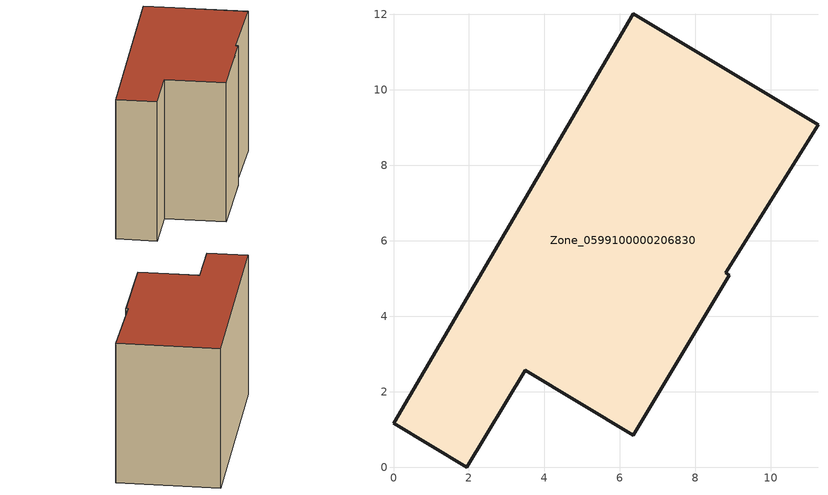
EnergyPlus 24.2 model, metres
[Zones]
Zone_0599100000206830
 floor ground (C_G): 8.8,5.15 8.9,5.09 6.36,0.84 3.48,2.57 1.94,0 0,1.16 6.35,12.01 11.25,9.08 z0
 wall outside (C_F): 6.35,12.01 0,1.16 1.94,0 3.48,2.57 6.36,0.84 8.9,5.09 8.8,5.15 11.25,9.08 6.35,12.01 z0:8.19
 roof outside (C_R): 11.25,9.08 6.35,12.01 0,1.16 1.94,0 3.48,2.57 6.36,0.84 8.9,5.09 8.8,5.15 z8.19
[BUILDING]
Pand.0599100000206830: North Axis=0; Terrain=City; Loads Convergence Tolerance Value=0.04; Temperature Convergence Tolerance Value=0.4; Solar Distribution=FullExterior; Maximum Number of Warmup Days=25; Minimum Number of Warmup Days=1
[Site:Location]
Rotterdam.The.Hague.AP_ZH_NLD Design_Conditions: Latitude=51.96; Longitude=4.45; Time Zone=1; Elevation=-4.5
[SITE:GROUNDTEMPERATURE:BUILDINGSURFACE]
18, 18, 18, 18, 18, 18, 18, 18, 18, 18, 18, 18
[MATERIAL] Thermal Absorptance=0.9; Solar Absorptance=0.7; Visible Absorptance=0.7
Name | Roughness | Thickness | Conductivity | Density | Specific Heat
G.TI.1975-1991 | MediumSmooth | 0.15 | 0.288461 | 540 | 1210
F.TI.1975-1991 | Rough | 0.3 | 0.230769 | 1920 | 840
R.TI.1975-1991 | MediumRough | 0.2 | 0.153846 | 1500 | 1000
[CONSTRUCTION]
C_G: G.TI.1975-1991
C_F: F.TI.1975-1991
C_R: R.TI.1975-1991
[ZONE]
Zone_0599100000206830: Type=1; Multiplier=1; Ceiling Height=Autocalculate; Volume=Autocalculate; Floor Area=autocalculate; Part of Total Floor Area=Yes
[ZONEINFILTRATION:DESIGNFLOWRATE]
Infil_Zone_0599100000206830: Zone or ZoneList or Space or SpaceList=Zone_0599100000206830; Schedule=AlwaysOn; Design Flow Rate Calculation Method=Flow/Area; Flow Rate per Floor Area=0.003; Constant Term Coefficient=1; Temperature Term Coefficient=0; Velocity Term Coefficient=0; Velocity Squared Term Coefficient=0
[HVACTEMPLATE:ZONE:IDEALLOADSAIRSYSTEM]
Zone_0599100000206830: Maximum Heating Supply Air Temperature=50; Minimum Cooling Supply Air Temperature=13; Maximum Heating Supply Air Humidity Ratio=0.0156; Minimum Cooling Supply Air Humidity Ratio=0.0077; Heating Limit=NoLimit; Cooling Limit=NoLimit; Dehumidification Control Type=ConstantSensibleHeatRatio; Cooling Sensible Heat Ratio=0.7; Dehumidification Setpoint=60; Humidification Control Type=None; Humidification Setpoint=30; Outdoor Air Method=None; Outdoor Air Flow Rate per Person=0.00944; Outdoor Air Flow Rate per Zone Floor Area=0; Outdoor Air Flow Rate per Zone=0; Demand Controlled Ventilation Type=None; Outdoor Air Economizer Type=NoEconomizer; Heat Recovery Type=None; Sensible Heat Recovery Effectiveness=0.7; Latent Heat Recovery Effectiveness=0.65
[ZONECONTROL:THERMOSTAT]
ThermostatControl_Zone_0599100000206830: Zone or ZoneList=Zone_0599100000206830; Control Type Schedule=DualSetpointControlType; Control 1=Thermostat_Zone_0599100000206830; Temperature Difference Between Cutout And Setpoint=0
[THERMOSTATSETPOINT:DUALSETPOINT]
Thermostat_Zone_0599100000206830: Heating Setpoint Temperature Schedule=HeatingSetpoint_Zone_0599100000206830; Cooling Setpoint Temperature Schedule=CoolingSetpoint_Zone_0599100000206830
[SCHEDULE:COMPACT]
HeatingSetpoint_Zone_0599100000206830: Through: 12/31, For: AllDays, Until: 24:00, 21
CoolingSetpoint_Zone_0599100000206830: Through: 12/31, For: AllDays, Until: 24:00, 24
DualSetpointControlType: Through: 12/31, For: AllDays, Until: 24:00, 4
AlwaysOn: Through: 12/31, For: AllDays, Until: 24:00, 1
